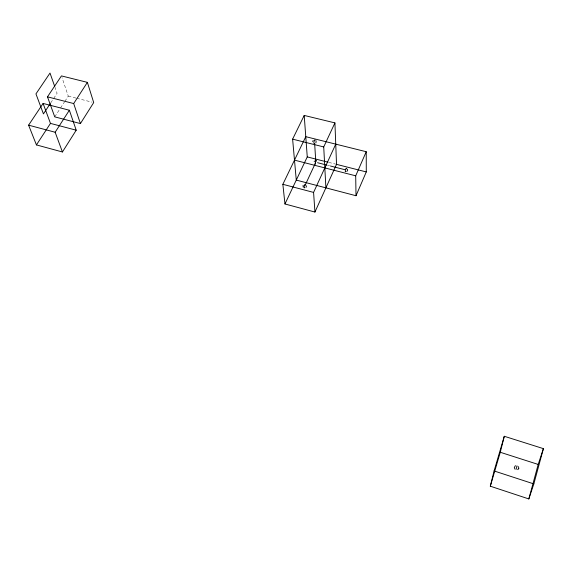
<?xml version="1.0" encoding="UTF-8"?>
<svg xmlns="http://www.w3.org/2000/svg" width="572" height="572" viewBox="0 0 572 572"><rect width="100%" height="100%" fill="white"/><g stroke="black" fill="none" stroke-linecap="round" stroke-linejoin="round"><path stroke-width="0.43" stroke-dasharray="2.86 2.15" d="M54.74 116.86L60.06 108.709M60.546 107.972L64.414 102.045M64.901 101.301L68.282 96.117L62.012 77.585M50.758 102.853L53.196 99.163M53.682 98.427L57.093 93.272L55.026 87.38M68.282 96.117L75.912 98.062M76.755 98.277L92.006 102.152M328.778 162.384L335.664 164.135M327.856 165.344L329.572 165.787"/><path stroke-width="0.86" d="M312.691 141.613L313.156 140.455M517.689 469.641L518.761 468.339L518.547 466.623M490.311 486.2L494.086 470.949L504.289 436.279L543.4 448.641L533.84 483.919L528.828 498.941L490.311 486.2L500.278 452.273L504.289 436.279M528.828 498.941L538.188 464.435L543.4 448.641M516.066 469.362C515.765 470.484 517.424 464.621 517.031 465.973M356.006 195.731L366.28 171.929L366.237 151.723L305.77 136.679L282.861 184.306L284.963 203.975L314.936 212.048L336.522 164.357L334.927 122.894L304.204 115.43L292.614 139.146L296.275 180.094L356.006 195.731L355.705 175.819L366.237 151.723M518.525 468.868L518.761 468.339M314.936 212.048L313.578 192.414L335.75 144.137M325.89 187.845L323.723 146.933L334.927 122.894M305.09 185.307L315.465 163.063M284.963 203.975L307.257 156.914L304.204 115.43M303.096 185.299L303.153 187.023M314.192 161.569L314.5 161.082M62.427 151.973L76.212 130.194L69.369 110.239L43.086 103.439L28.6 125.168L36.429 144.909L62.427 151.973L55.148 132.239L69.369 110.239M80.409 123.581L93.701 102.581L87.38 82.354L61.44 75.904L47.483 96.84L54.74 116.86L80.409 123.581L73.688 103.553L87.38 82.354M36.429 144.909L50.472 123.395L43.086 103.439M50.272 103.589L43.443 113.9L35.95 93.88L50.014 73.059L54.733 86.536M306.07 187.316L306.513 185.807M315.894 142.907L316.166 140.855M346.811 171.5L347.626 170.449L347.497 169.133M515.443 465.622L514.285 467.496L514.943 469.119M292.614 139.146L323.723 146.933M307.257 156.914L327.913 162.169M336.522 164.357L366.28 171.929M317.553 162.713L326.998 165.129M330.43 166.002L345.023 169.727M47.483 96.84L73.688 103.553M294.494 160.131L355.705 175.819M282.861 184.306L313.578 192.414M50.472 123.395L76.212 130.194M28.6 125.168L55.148 132.239M500.278 452.273L538.188 464.435M494.086 470.949L533.84 483.919M314.636 143.4L315.78 161.418M314.271 143.386A1.852 0.465 -75.8 0 1 313.899 142.535A1.852 0.465 -75.8 0 1 314.557 140.276A1.852 0.465 -75.8 0 1 315.158 140.34M304.805 187.223A1.823 0.458 -75.1 0 1 304.075 187.366A1.823 0.458 -75.1 0 1 304.74 184.763A1.823 0.458 -75.1 0 1 305.355 185.078M315.587 163.921A1.802 0.443 -75.5 0 1 315.229 163.134A1.802 0.443 -75.5 0 1 315.873 160.925A1.802 0.443 -75.5 0 1 316.452 160.954M345.76 171.393A1.816 0.4 -75.3 0 1 345.295 170.956A1.816 0.4 -75.3 0 1 346.01 168.504A1.816 0.4 -75.3 0 1 346.468 168.947"/></g></svg>
